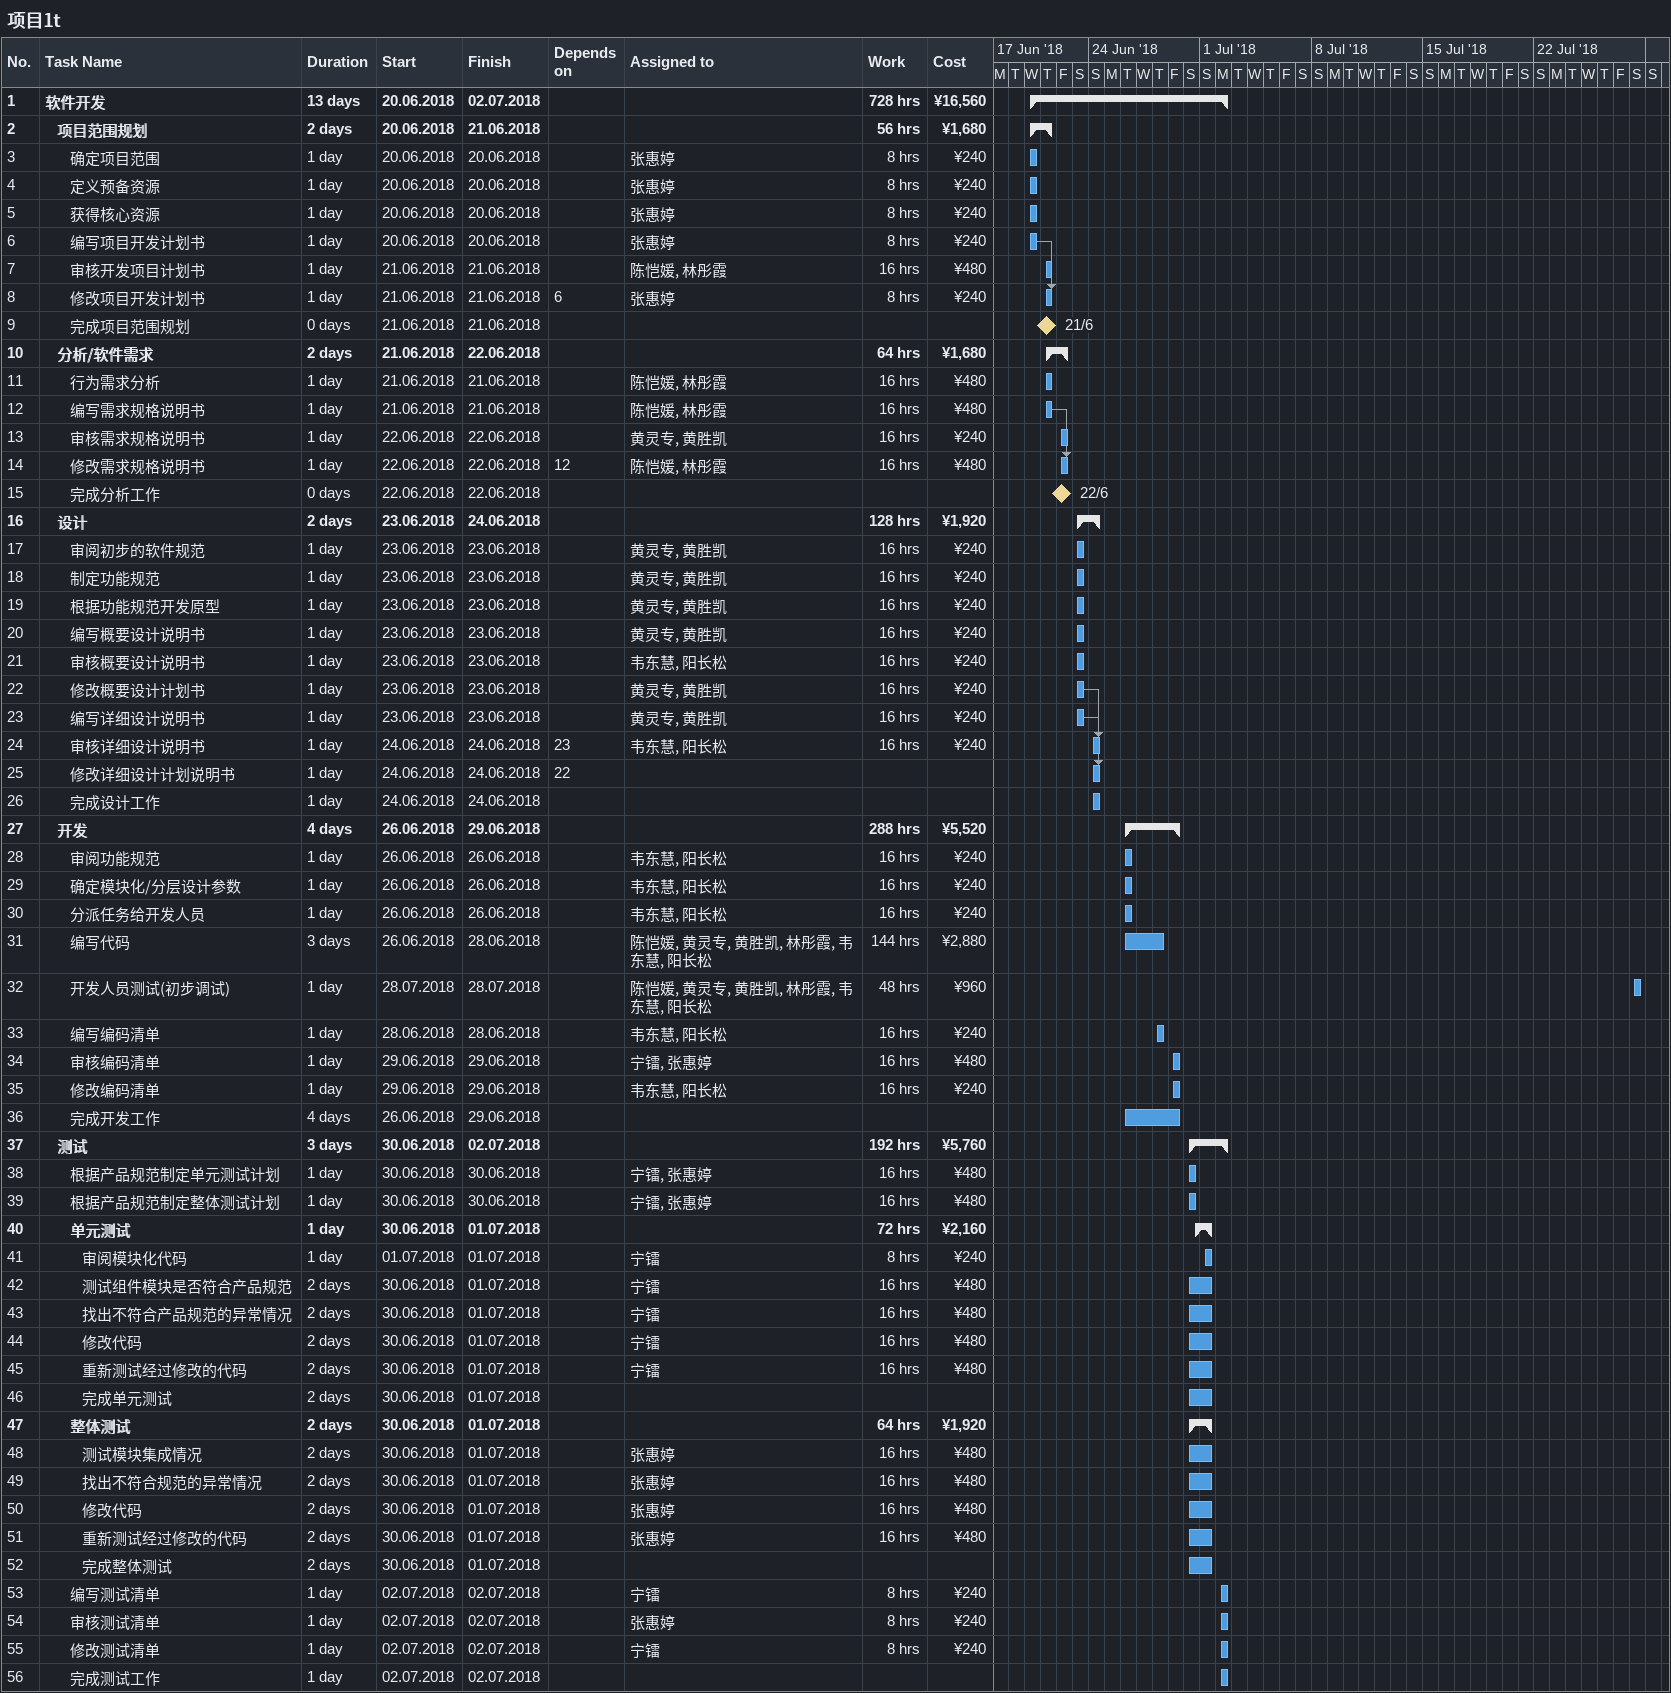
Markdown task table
项目1t

| ID | Level | Task | Duration | Start | Finish | Predecessors | Resources | Work (h) | Cost (¥) |
|---|---|---|---|---|---|---|---|---|---|
| 1 | 1 | **软件开发** | 13d | 2018-06-20 | 2018-07-02 |  |  | 728 | 16560 |
| 2 | 2 | **项目范围规划** | 2d | 2018-06-20 | 2018-06-21 |  |  | 56 | 1680 |
| 3 | 3 | 确定项目范围 | 1d | 2018-06-20 | 2018-06-20 |  | 张惠婷 | 8 | 240 |
| 4 | 3 | 定义预备资源 | 1d | 2018-06-20 | 2018-06-20 |  | 张惠婷 | 8 | 240 |
| 5 | 3 | 获得核心资源 | 1d | 2018-06-20 | 2018-06-20 |  | 张惠婷 | 8 | 240 |
| 6 | 3 | 编写项目开发计划书 | 1d | 2018-06-20 | 2018-06-20 |  | 张惠婷 | 8 | 240 |
| 7 | 3 | 审核开发项目计划书 | 1d | 2018-06-21 | 2018-06-21 |  | 陈恺媛, 林彤霞 | 16 | 480 |
| 8 | 3 | 修改项目开发计划书 | 1d | 2018-06-21 | 2018-06-21 | 6 | 张惠婷 | 8 | 240 |
| 9 | 3 | 完成项目范围规划 | 0d | 2018-06-21 | 2018-06-21 |  |  |  |  |
| 10 | 2 | **分析/软件需求** | 2d | 2018-06-21 | 2018-06-22 |  |  | 64 | 1680 |
| 11 | 3 | 行为需求分析 | 1d | 2018-06-21 | 2018-06-21 |  | 陈恺媛, 林彤霞 | 16 | 480 |
| 12 | 3 | 编写需求规格说明书 | 1d | 2018-06-21 | 2018-06-21 |  | 陈恺媛, 林彤霞 | 16 | 480 |
| 13 | 3 | 审核需求规格说明书 | 1d | 2018-06-22 | 2018-06-22 |  | 黄灵专, 黄胜凯 | 16 | 240 |
| 14 | 3 | 修改需求规格说明书 | 1d | 2018-06-22 | 2018-06-22 | 12 | 陈恺媛, 林彤霞 | 16 | 480 |
| 15 | 3 | 完成分析工作 | 0d | 2018-06-22 | 2018-06-22 |  |  |  |  |
| 16 | 2 | **设计** | 2d | 2018-06-23 | 2018-06-24 |  |  | 128 | 1920 |
| 17 | 3 | 审阅初步的软件规范 | 1d | 2018-06-23 | 2018-06-23 |  | 黄灵专, 黄胜凯 | 16 | 240 |
| 18 | 3 | 制定功能规范 | 1d | 2018-06-23 | 2018-06-23 |  | 黄灵专, 黄胜凯 | 16 | 240 |
| 19 | 3 | 根据功能规范开发原型 | 1d | 2018-06-23 | 2018-06-23 |  | 黄灵专, 黄胜凯 | 16 | 240 |
| 20 | 3 | 编写概要设计说明书 | 1d | 2018-06-23 | 2018-06-23 |  | 黄灵专, 黄胜凯 | 16 | 240 |
| 21 | 3 | 审核概要设计说明书 | 1d | 2018-06-23 | 2018-06-23 |  | 韦东慧, 阳长松 | 16 | 240 |
| 22 | 3 | 修改概要设计计划书 | 1d | 2018-06-23 | 2018-06-23 |  | 黄灵专, 黄胜凯 | 16 | 240 |
| 23 | 3 | 编写详细设计说明书 | 1d | 2018-06-23 | 2018-06-23 |  | 黄灵专, 黄胜凯 | 16 | 240 |
| 24 | 3 | 审核详细设计说明书 | 1d | 2018-06-24 | 2018-06-24 | 23 | 韦东慧, 阳长松 | 16 | 240 |
| 25 | 3 | 修改详细设计计划说明书 | 1d | 2018-06-24 | 2018-06-24 | 22 |  |  |  |
| 26 | 3 | 完成设计工作 | 1d | 2018-06-24 | 2018-06-24 |  |  |  |  |
| 27 | 2 | **开发** | 4d | 2018-06-26 | 2018-06-29 |  |  | 288 | 5520 |
| 28 | 3 | 审阅功能规范 | 1d | 2018-06-26 | 2018-06-26 |  | 韦东慧, 阳长松 | 16 | 240 |
| 29 | 3 | 确定模块化/分层设计参数 | 1d | 2018-06-26 | 2018-06-26 |  | 韦东慧, 阳长松 | 16 | 240 |
| 30 | 3 | 分派任务给开发人员 | 1d | 2018-06-26 | 2018-06-26 |  | 韦东慧, 阳长松 | 16 | 240 |
| 31 | 3 | 编写代码 | 3d | 2018-06-26 | 2018-06-28 |  | 陈恺媛, 黄灵专, 黄胜凯, 林彤霞, 韦东慧, 阳长松 | 144 | 2880 |
| 32 | 3 | 开发人员测试(初步调试) | 1d | 2018-07-28 | 2018-07-28 |  | 陈恺媛, 黄灵专, 黄胜凯, 林彤霞, 韦东慧, 阳长松 | 48 | 960 |
| 33 | 3 | 编写编码清单 | 1d | 2018-06-28 | 2018-06-28 |  | 韦东慧, 阳长松 | 16 | 240 |
| 34 | 3 | 审核编码清单 | 1d | 2018-06-29 | 2018-06-29 |  | 宁镭, 张惠婷 | 16 | 480 |
| 35 | 3 | 修改编码清单 | 1d | 2018-06-29 | 2018-06-29 |  | 韦东慧, 阳长松 | 16 | 240 |
| 36 | 3 | 完成开发工作 | 4d | 2018-06-26 | 2018-06-29 |  |  |  |  |
| 37 | 2 | **测试** | 3d | 2018-06-30 | 2018-07-02 |  |  | 192 | 5760 |
| 38 | 3 | 根据产品规范制定单元测试计划 | 1d | 2018-06-30 | 2018-06-30 |  | 宁镭, 张惠婷 | 16 | 480 |
| 39 | 3 | 根据产品规范制定整体测试计划 | 1d | 2018-06-30 | 2018-06-30 |  | 宁镭, 张惠婷 | 16 | 480 |
| 40 | 3 | **单元测试** | 1d | 2018-06-30 | 2018-07-01 |  |  | 72 | 2160 |
| 41 | 4 | 审阅模块化代码 | 1d | 2018-07-01 | 2018-07-01 |  | 宁镭 | 8 | 240 |
| 42 | 4 | 测试组件模块是否符合产品规范 | 2d | 2018-06-30 | 2018-07-01 |  | 宁镭 | 16 | 480 |
| 43 | 4 | 找出不符合产品规范的异常情况 | 2d | 2018-06-30 | 2018-07-01 |  | 宁镭 | 16 | 480 |
| 44 | 4 | 修改代码 | 2d | 2018-06-30 | 2018-07-01 |  | 宁镭 | 16 | 480 |
| 45 | 4 | 重新测试经过修改的代码 | 2d | 2018-06-30 | 2018-07-01 |  | 宁镭 | 16 | 480 |
| 46 | 4 | 完成单元测试 | 2d | 2018-06-30 | 2018-07-01 |  |  |  |  |
| 47 | 3 | **整体测试** | 2d | 2018-06-30 | 2018-07-01 |  |  | 64 | 1920 |
| 48 | 4 | 测试模块集成情况 | 2d | 2018-06-30 | 2018-07-01 |  | 张惠婷 | 16 | 480 |
| 49 | 4 | 找出不符合规范的异常情况 | 2d | 2018-06-30 | 2018-07-01 |  | 张惠婷 | 16 | 480 |
| 50 | 4 | 修改代码 | 2d | 2018-06-30 | 2018-07-01 |  | 张惠婷 | 16 | 480 |
| 51 | 4 | 重新测试经过修改的代码 | 2d | 2018-06-30 | 2018-07-01 |  | 张惠婷 | 16 | 480 |
| 52 | 4 | 完成整体测试 | 2d | 2018-06-30 | 2018-07-01 |  |  |  |  |
| 53 | 3 | 编写测试清单 | 1d | 2018-07-02 | 2018-07-02 |  | 宁镭 | 8 | 240 |
| 54 | 3 | 审核测试清单 | 1d | 2018-07-02 | 2018-07-02 |  | 张惠婷 | 8 | 240 |
| 55 | 3 | 修改测试清单 | 1d | 2018-07-02 | 2018-07-02 |  | 宁镭 | 8 | 240 |
| 56 | 3 | 完成测试工作 | 1d | 2018-07-02 | 2018-07-02 |  |  |  |  |
